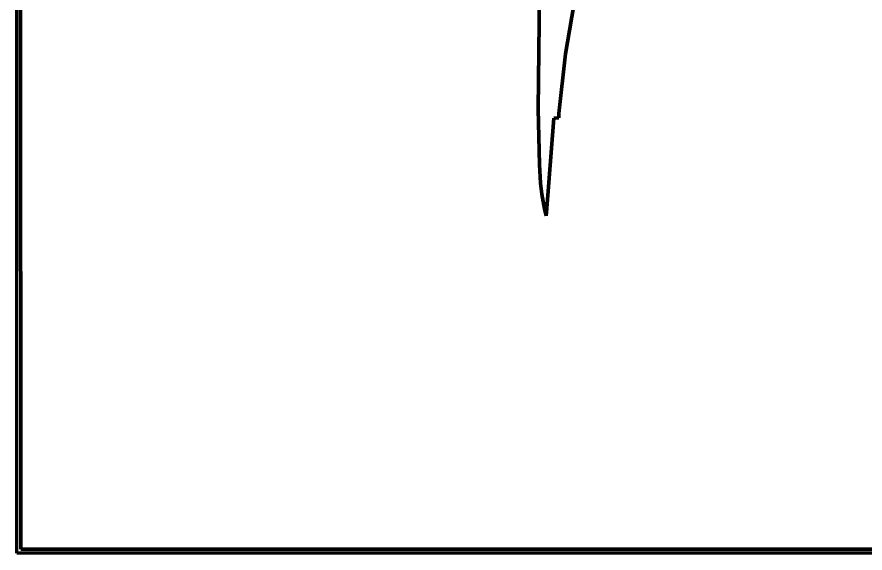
# Model space of a CAD drawing. Header units: millimetres. Extents: x 0 to 7.9, y 0 to 11.
# Drawn here: x 0 to 3.21, y 0 to 2.029 of the extents above; entities that cross this region are included whole.
import ezdxf

# ---------------------------------------------------------------- set-up
doc = ezdxf.new("R2010")
doc.units = ezdxf.units.MM
doc.layers.add('color#020202ff', color=7, linetype='CONTINUOUS', lineweight=100)
doc.layers.add('color#fefefeff', color=7, linetype='CONTINUOUS', lineweight=100)

msp = doc.modelspace()

# ---------------------------------------------------------------- linework, layer by layer
at = {"layer": 'color#020202ff'}
for p, q in [((0, 0), (0, 11.0278)), ((0.0139, 2.3334), (0.0149, 0.015)), ((1.9723, 1.6805), (1.9788, 2.2647)), ((2.1365, 2.25), (2.0763, 1.8892)), ((2.0763, 1.8892), (2.0509, 1.6634)), ((1.9771, 1.47), (1.9723, 1.6805)), ((2.0323, 1.6454), (2.0047, 1.2883)), ((2.0511, 1.6466), (2.0323, 1.6454)), ((2.0509, 1.6634), (2.0511, 1.6466)), ((1.9817, 1.4), (1.9771, 1.47)), ((1.9866, 1.3583), (1.9817, 1.4)), ((1.991, 1.3306), (1.9866, 1.3583)), ((1.9964, 1.3031), (1.991, 1.3306)), ((2.0029, 1.2757), (1.9964, 1.3031)), ((2.0047, 1.2883), (2.0029, 1.2757)), ((7.875, 0), (0, 0)), ((0.0149, 0.015), (7.625, 0.0138))]:
    msp.add_line(p, q, dxfattribs=at)
at = {"layer": 'color#fefefeff'}
for p, q in [((0.0149, 0.015), (0.0139, 2.3334)), ((1.9788, 2.2647), (1.9723, 1.6805)), ((2.0763, 1.8892), (2.1365, 2.25)), ((2.0509, 1.6634), (2.0763, 1.8892)), ((1.9723, 1.6805), (1.9771, 1.47)), ((2.0047, 1.2883), (2.0323, 1.6454)), ((2.0323, 1.6454), (2.0511, 1.6466)), ((2.0511, 1.6466), (2.0509, 1.6634)), ((1.9771, 1.47), (1.9817, 1.4)), ((1.9817, 1.4), (1.9866, 1.3583)), ((1.9866, 1.3583), (1.991, 1.3306)), ((1.991, 1.3306), (1.9964, 1.3031)), ((1.9964, 1.3031), (2.0029, 1.2757)), ((2.0029, 1.2757), (2.0047, 1.2883)), ((7.625, 0.0138), (0.0149, 0.015))]:
    msp.add_line(p, q, dxfattribs=at)

doc.saveas('drawing.dxf')
